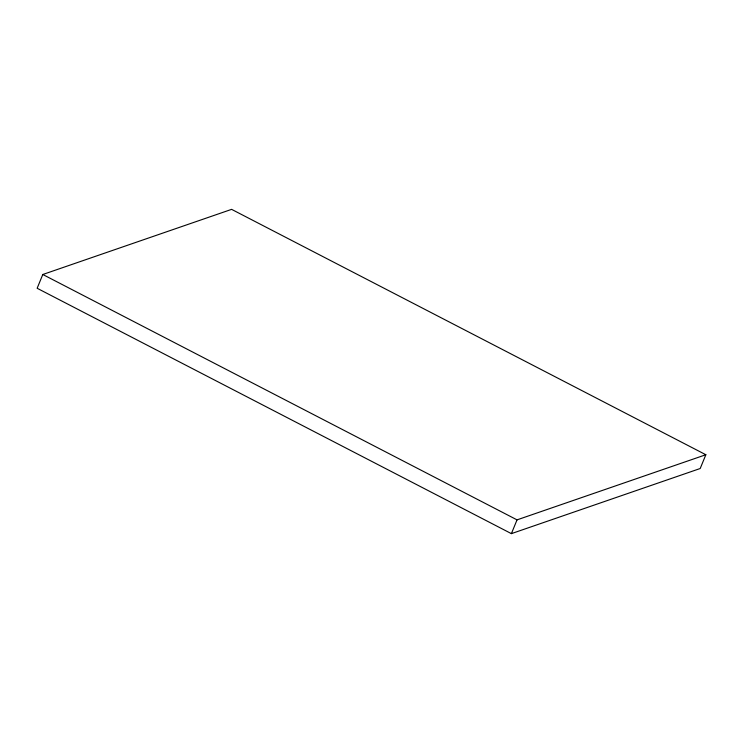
<?xml version="1.0" encoding="UTF-8"?>
<svg xmlns="http://www.w3.org/2000/svg" width="743" height="743" viewBox="0 0 743 743"><rect width="100%" height="100%" fill="white"/><g stroke="black" fill="none" stroke-linecap="round" stroke-linejoin="round"><path stroke-width="1.11" d="M42.797 274.492L37.15 288.265L511.388 533.641L700.203 468.508L705.85 454.735L231.612 209.359L42.797 274.492L517.035 519.868L705.85 454.735M511.388 533.641L517.035 519.868"/></g></svg>
